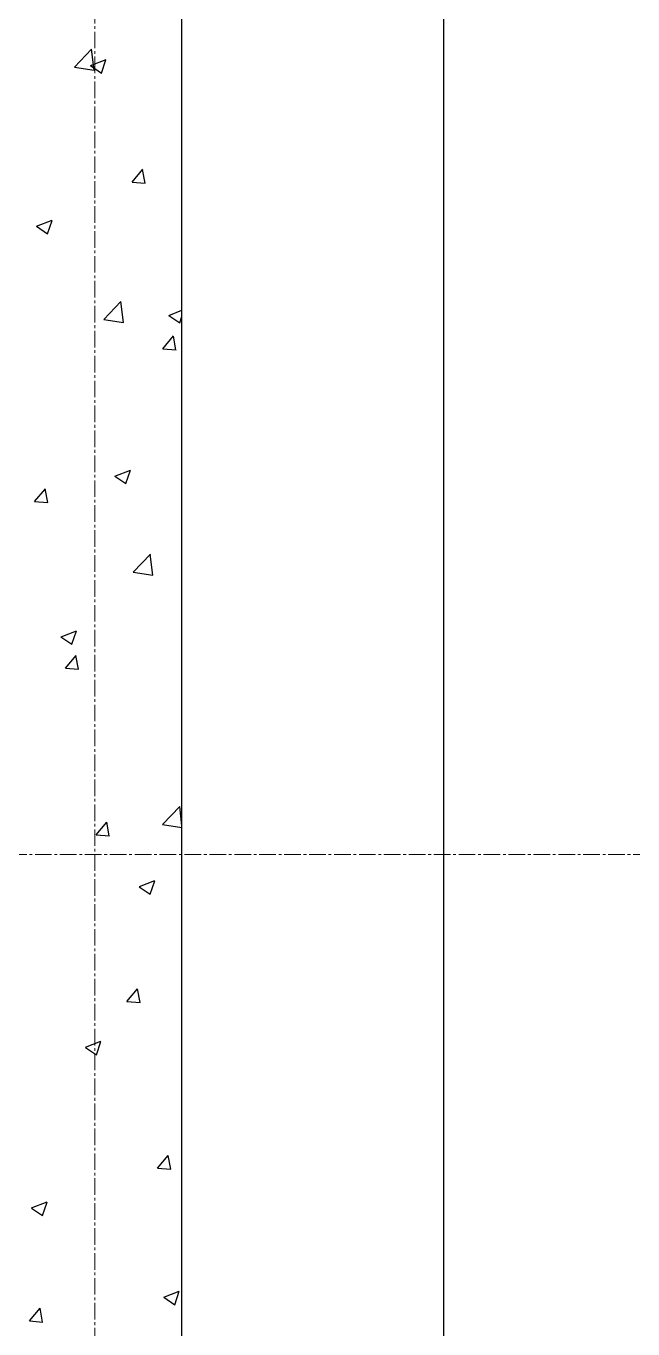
# Model space of a CAD drawing. Header units: millimetres. Extents: x -231292 to 573618, y -153144 to 564035.
# Drawn here: x 8825 to 9520, y 247523 to 249016 of the extents above; entities that cross this region are included whole.
import ezdxf

# ---------------------------------------------------------------- set-up
doc = ezdxf.new("R2010")
doc.units = ezdxf.units.MM
doc.linetypes.add('CENTER2', pattern=[28.575, 19.05, -3.175, 3.175, -3.175])
doc.layers.get('0').update_dxf_attribs({"color": 250})
for name, color, linetype, lineweight in [('АР_Стены ПЕНОблок', 250, 'Continuous', 20), ('АР_Штриховка', 250, 'Continuous', 0), ('РД_Оси_100', 250, 'Continuous', 0)]:
    doc.layers.add(name, color=color, linetype=linetype, lineweight=lineweight)
doc.layers.add('КР_Балки-0.5', color=60, linetype='Continuous', lineweight=50, plot=False)

# ---------------------------------------------------------------- blocks, each defined once
blk = doc.blocks.new('оси_рен')
at = {"layer": 'РД_Оси_100', "color": 251, "linetype": 'CENTER2', "true_color": 0x636466}
for p, q in [((1195652.916, 135558.25), (1195652.916, 223268.25)), ((1189697.958, 197413.25), (1241712.916, 197413.25))]:
    blk.add_line(p, q, dxfattribs=at)

msp = doc.modelspace()

# ---------------------------------------------------------------- linework, layer by layer
at = {"layer": 'АР_Стены ПЕНОблок', "color": 18, "linetype": 'Continuous', "lineweight": 25, "true_color": 0x000000}
msp.add_line((9003.243, 187666.253), (9003.243, 263866.253), dxfattribs=at)
at = {"layer": 'АР_Штриховка', "color": 18, "linetype": 'Continuous', "lineweight": 25, "true_color": 0x000000}
for p, q in [((8879.893, 248969.101), (8899.676, 248989.72)), ((8902.474, 248965.596), (8899.667, 248989.719)), ((8898.434, 248970.954), (8916.219, 248977.781)), ((8910.981, 248962.212), (8916.131, 248977.561)), ((8879.886, 248969.115), (8902.476, 248965.611)), ((8898.336, 248970.737), (8910.97, 248962.215)), ((8946.083, 248837.3), (8958.328, 248851.893)), ((8961.157, 248835.942), (8958.22, 248851.863)), ((8946.082, 248837.29), (8961.264, 248835.962)), ((8836.632, 248786.766), (8854.417, 248793.592)), ((8849.179, 248778.024), (8854.329, 248793.373)), ((8836.534, 248786.549), (8849.168, 248778.027)), ((8913.567, 248679.632), (8933.351, 248700.251)), ((8936.148, 248676.128), (8933.342, 248700.25)), ((8988.246, 248684.5), (9003.243, 248690.257)), ((8913.561, 248679.647), (8936.151, 248676.143)), ((8988.148, 248684.284), (9000.783, 248675.762)), ((9000.793, 248675.759), (9003.243, 248683.06)), ((8981.327, 248646.243), (8993.572, 248660.837)), ((8996.4, 248644.885), (8993.463, 248660.806)), ((8981.326, 248646.233), (8996.508, 248644.905)), ((8926.346, 248500.096), (8938.981, 248491.574)), ((8926.444, 248500.312), (8944.229, 248507.139)), ((8938.991, 248491.571), (8944.142, 248506.92)), ((8834.385, 248471.126), (8846.63, 248485.719)), ((8849.459, 248469.767), (8846.522, 248485.688)), ((8834.384, 248471.115), (8849.566, 248469.787)), ((8947.242, 248390.164), (8967.026, 248410.783)), ((8969.823, 248386.659), (8967.017, 248410.782)), ((8947.236, 248390.178), (8969.825, 248386.675)), ((8864.544, 248315.908), (8877.179, 248307.386)), ((8864.642, 248316.124), (8882.427, 248322.951)), ((8877.189, 248307.383), (8882.339, 248322.732)), ((8869.629, 248280.069), (8881.874, 248294.662)), ((8884.702, 248278.71), (8881.765, 248294.632)), ((8869.628, 248280.059), (8884.81, 248278.73)), ((8980.917, 248100.696), (9000.701, 248121.314)), ((9003.243, 248099.38), (9000.691, 248121.313)), ((8904.872, 248089.012), (8917.117, 248103.605)), ((8919.945, 248087.653), (8917.008, 248103.575)), ((8980.91, 248100.71), (9003.243, 248097.247)), ((8904.871, 248089.002), (8920.053, 248087.674)), ((8954.454, 248029.671), (8972.239, 248036.498)), ((8967.002, 248020.93), (8972.152, 248036.279)), ((8954.357, 248029.455), (8966.991, 248020.933)), ((8940.116, 247897.955), (8952.361, 247912.548)), ((8955.187, 247896.596), (8952.251, 247912.518)), ((8940.115, 247897.945), (8955.297, 247896.617)), ((8892.652, 247845.483), (8910.437, 247852.31)), ((8892.554, 247845.267), (8905.189, 247836.745)), ((8905.2, 247836.742), (8910.35, 247852.091)), ((8975.359, 247706.898), (8987.604, 247721.491)), ((8990.43, 247705.539), (8987.493, 247721.461)), ((8975.358, 247706.888), (8990.54, 247705.56)), ((8830.752, 247661.079), (8843.387, 247652.557)), ((8830.85, 247661.295), (8848.635, 247668.122)), ((8843.398, 247652.554), (8848.548, 247667.903)), ((8982.367, 247558.814), (8995.001, 247550.292)), ((8982.465, 247559.029), (9000.249, 247565.856)), ((8995.012, 247550.289), (9000.162, 247565.638)), ((8828.418, 247531.781), (8840.663, 247546.374)), ((8843.489, 247530.422), (8840.552, 247546.343)), ((8828.417, 247531.77), (8843.599, 247530.442))]:
    msp.add_line(p, q, dxfattribs=at)
at = {"layer": 'КР_Балки-0.5', "color": 18, "lineweight": 25, "ltscale": 200, "true_color": 0x000000}
msp.add_line((9303.244, 263866.253), (9303.244, 237366.253), dxfattribs=at)

# ---------------------------------------------------------------- block references
at = {"rotation": 359.999868838025}
msp.add_blockref('оси_рен', (-1186750.035, 50655.808), dxfattribs=at)

doc.saveas('drawing.dxf')
